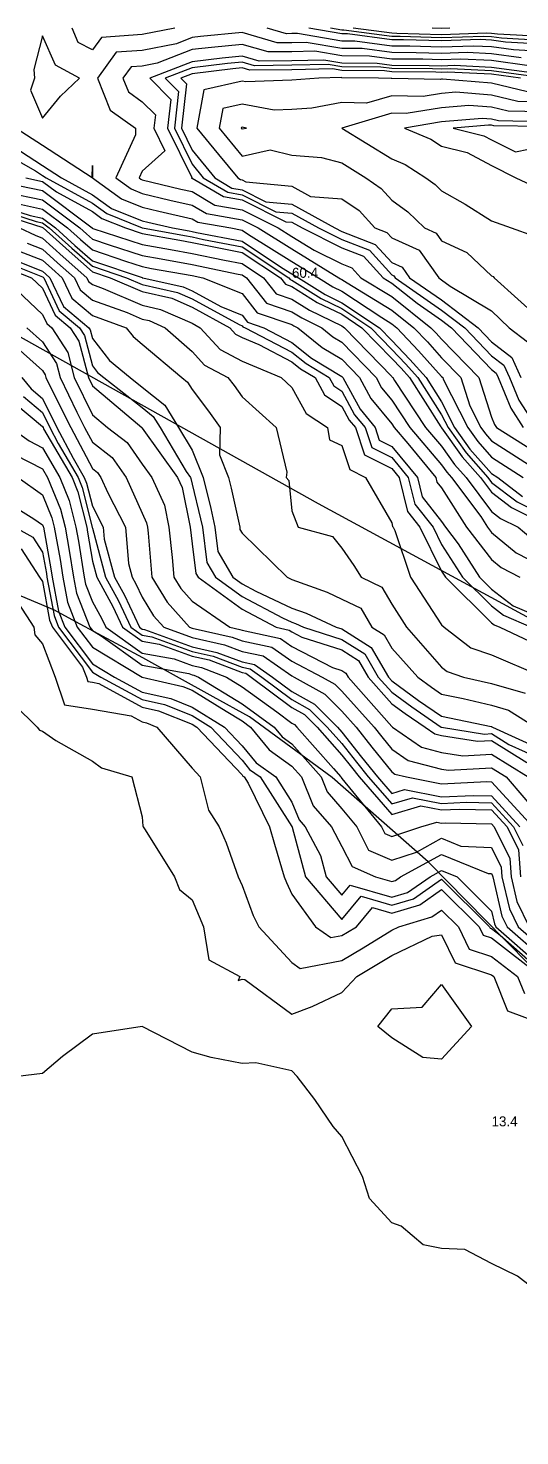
# Model space of a CAD drawing. Extents: x 0 to 335, y 0 to 561.
# Drawn here: x 73.6 to 122.8, y 419 to 560 of the extents above; entities that cross this region are included whole.
import ezdxf

# ---------------------------------------------------------------- set-up
doc = ezdxf.new("R2010")
doc.units = 0
for name, color, linetype in [('CONTOURS_MAJEURES', 3, 'CONTINUOUS'), ('CONTOURS_MINEURES', 8, 'CONTINUOUS'), ('PARCELLE', 4, 'CONTINUOUS'), ('POINTS_COTES', 7, 'CONTINUOUS')]:
    doc.layers.add(name, color=color, linetype=linetype)

msp = doc.modelspace()

# ---------------------------------------------------------------- linework, layer by layer
at = {"layer": 'CONTOURS_MAJEURES'}
for points in [[(124.997, 558.778), (121.005, 558.999), (120.005, 559.138), (119.179, 559.176), (115.002, 559.032), (110.844, 559.157), (109.999, 559.163), (105.189, 559.809), (104.996, 559.811), (103.867, 560.002)], [(124.942, 555.05), (120.005, 555.736), (115.928, 555.922), (115.002, 555.89), (114.08, 555.918), (109.999, 555.947), (108.9, 556.094), (104.996, 556.137), (103.626, 556.369), (100.004, 556.291), (96.248, 556.243), (95.001, 556.605), (93.534, 556.463), (89.998, 556.042), (87.303, 554.995), (88.644, 553.643), (88.227, 549.998), (89.998, 546.371), (91.113, 545.002), (93.559, 543.559), (95.001, 543.308), (98.383, 541.617), (100.004, 541.456), (102.655, 539.995), (104.996, 538.829), (107.759, 537.758), (109.999, 535.283), (110.195, 535.194), (110.334, 534.998), (115.002, 531.768), (117.331, 530.002), (120.005, 527.196), (121.237, 526.239), (121.803, 525.005), (122.74, 522.741), (124.517, 519.998)], [(124.997, 550.141), (120.228, 550.221), (120.005, 550.276), (119.703, 550.3), (116.169, 549.998), (119.233, 549.227), (120.005, 548.814), (122.397, 547.604), (124.997, 548.164)], [(69.997, 548.158), (74.297, 545.703), (75, 545.244), (75.371, 545.002), (80.003, 542.477), (81.442, 541.438), (84.995, 540.001), (85, 540), (85.025, 539.995), (89.224, 539.222), (89.998, 539.084), (91.146, 538.848), (95.001, 538.098), (99.691, 534.998), (99.828, 534.823), (100.004, 534.763), (102.927, 532.928), (104.996, 531.926), (107.89, 530.002), (109.999, 527.819), (111.372, 526.376), (112.601, 525.005), (115.002, 521.259), (115.641, 519.998), (117.455, 517.452), (119.634, 515.001), (120.005, 514.505), (122.554, 512.556), (124.997, 511.319)], [(69.997, 542.048), (74.353, 540.642), (75, 540.506), (75.679, 539.995), (77.956, 537.951), (80.003, 536.148), (83.412, 534.998), (84.995, 534.321), (88.528, 533.53), (89.998, 532.882), (94.694, 530.308), (95.001, 530.185), (95.081, 530.082), (95.318, 530.002), (100.004, 527.557), (101.41, 526.413), (103.741, 525.005), (104.184, 524.191), (104.996, 523.654), (106.282, 521.285), (107.34, 519.998), (108.013, 518.014), (109.999, 516.993), (111.651, 515.001), (112.312, 512.314), (114.139, 510.005), (115.002, 508.274), (117.102, 504.998), (120.005, 502.128), (121.203, 501.2), (123.986, 500.001)], [(71.497, 536.497), (75, 535.108), (75.058, 535.056), (75.123, 534.998), (76.688, 531.688), (78.71, 530.002), (79.215, 529.215), (80.003, 526.179), (80.516, 525.519), (81.138, 525.005), (84.995, 521.997), (86.105, 521.109), (86.792, 519.998), (89.407, 515.592), (89.83, 515.001), (89.882, 514.886), (89.998, 514.325), (90.847, 510.853), (91.031, 510.005), (91.478, 506.479), (92.342, 504.998), (95.001, 503.07), (99.067, 500.936), (100.004, 500.499), (100.371, 500.369), (101.153, 500.001), (104.996, 498.781), (107.312, 497.318), (108.655, 495.005), (109.999, 493.484), (112.012, 492.012), (114.969, 489.997), (114.989, 489.984), (115.002, 489.981), (119.309, 489.302), (120.005, 489.338), (121.735, 488.266), (124.997, 486.778)], [(73.097, 523.101), (75, 521.504), (75.75, 519.998), (76.589, 518.411), (78.578, 515.001), (78.992, 513.992), (79.986, 510.005), (79.989, 509.991), (80.003, 509.906), (81.328, 504.998), (82.631, 502.631), (83.871, 500.001), (84.995, 499.203), (85.973, 499.024), (89.998, 497.564), (92.095, 497.099), (95.001, 495.993), (95.813, 495.816), (96.983, 495.005), (100.004, 492.754), (101.769, 491.768), (103.545, 489.997), (104.996, 488.347), (106.469, 486.472), (107.653, 485.001), (109.999, 482.302), (112.085, 482.918), (115.002, 482.346), (117.469, 482.468), (120.005, 482.411), (122.208, 480.004), (123.131, 478.132)], [(72.216, 510.005), (74.02, 509.025), (75, 507.516), (75.39, 505.389), (75.454, 504.998), (76.167, 501.167), (76.617, 500.001), (80.003, 495.51), (80.846, 495.005), (84.995, 492.756), (87.237, 492.242), (89.998, 491.147), (91.858, 489.997), (95.001, 486.666), (95.746, 485.745), (96.806, 485.001), (100.004, 480.029), (100.011, 480.011), (100.017, 480.004), (100.032, 479.976), (101.371, 474.997), (104.996, 470.711), (106.95, 473.045), (109.999, 472.155), (112.193, 472.806), (115.002, 474.779), (119.787, 470.001), (119.858, 469.854), (120.005, 469.806), (120.864, 469.141), (124.997, 465.499)]]:
    msp.add_lwpolyline(points, dxfattribs=at)
at = {"layer": 'CONTOURS_MINEURES'}
for points in [[(88.275, 560.002), (84.995, 559.367), (80.92, 559.082), (80.003, 557.824), (78.583, 558.581), (77.962, 560.002)], [(124.997, 557.659), (122.186, 557.814), (120.005, 558.118), (118.204, 558.2), (115.002, 558.089), (111.814, 558.185), (109.999, 558.198), (106.302, 558.695), (104.996, 558.709), (100.541, 559.463), (100.004, 559.451), (99.446, 559.444), (97.523, 560.002)], [(124.997, 558.405), (121.399, 558.604), (120.005, 558.798), (118.854, 558.85), (115.002, 558.717), (111.167, 558.833), (109.999, 558.841), (105.56, 559.438), (104.996, 559.444), (101.697, 560.002)], [(161.786, 560.002), (159.997, 558.809), (157.342, 557.658), (155.004, 556.849), (151.54, 556.535), (150.001, 556.4), (148.724, 556.274), (144.998, 556.386), (141.244, 556.245), (139.995, 556.034), (136.008, 556.003), (135.003, 556.108), (133.252, 556.747), (130, 557.855), (128.303, 558.303), (124.997, 559.152), (120.611, 559.394), (120.005, 559.478), (119.504, 559.501), (115.002, 559.346), (110.52, 559.481), (109.999, 559.484), (106.145, 560.002)], [(115.821, 560.002), (115.002, 559.974), (114.064, 560.002)], [(74.127, 555.868), (74.212, 554.995), (73.786, 553.783), (75, 550.991), (76.823, 553.174), (78.719, 554.995), (76.293, 556.29), (75, 559.249), (74.127, 555.868)], [(122.974, 557.025), (120.005, 557.437), (117.554, 557.549), (115.002, 557.461), (112.462, 557.537), (109.999, 557.555), (107.045, 557.952), (104.996, 557.974), (101.423, 558.579), (100.004, 558.548), (98.533, 558.53), (95.001, 559.554), (90.847, 559.152), (89.998, 559.051), (88.445, 558.448), (84.995, 557.78), (82.399, 557.599), (80.502, 554.995), (81.797, 551.795), (84.316, 549.998), (84.328, 549.331), (82.353, 545.002), (83.889, 543.892), (84.995, 543.445), (87.767, 542.77), (89.998, 542.268), (91.427, 541.425), (95.001, 540.802), (96.615, 539.995), (100.004, 537.886), (104.692, 534.998), (104.879, 534.881), (104.996, 534.824), (105.517, 534.478), (109.999, 531.756), (112.213, 530.002), (113.572, 528.574), (115.002, 526.978), (116.913, 525.005), (117.838, 522.167), (118.937, 519.998), (119.381, 519.375), (120.005, 518.673), (123.698, 516.302)], [(123.761, 556.235), (120.005, 556.757), (116.904, 556.898), (115.002, 556.833), (113.109, 556.89), (109.999, 556.912), (107.787, 557.209), (104.996, 557.24), (102.304, 557.695), (100.004, 557.645), (97.619, 557.615), (95.001, 558.374), (91.922, 558.077), (89.998, 557.848), (86.479, 556.48), (84.995, 556.193), (83.878, 556.115), (83.062, 554.995), (83.619, 553.618), (84.995, 552.637), (86.31, 551.312), (86.159, 549.998), (87.268, 547.729), (84.995, 545.668), (84.691, 545.002), (84.868, 544.874), (84.995, 544.823), (88.874, 543.878), (89.998, 543.625), (92.28, 542.278), (95.001, 541.804), (98.62, 539.995), (100.004, 539.134), (102.241, 537.756), (104.996, 536.384), (105.995, 535.996), (106.899, 534.998), (109.999, 533.115), (113.929, 530.002), (114.452, 529.452), (115.002, 528.839), (118.716, 525.005), (120.005, 521.049), (120.312, 520.306), (120.512, 519.998), (124.997, 517.167)], [(124.548, 555.445), (120.005, 556.077), (116.254, 556.247), (115.002, 556.204), (113.756, 556.242), (109.999, 556.268), (108.529, 556.466), (104.996, 556.505), (103.185, 556.811), (100.004, 556.742), (96.705, 556.701), (95.001, 557.195), (92.996, 557.001), (89.998, 556.644), (85.754, 554.995), (87.866, 552.866), (87.538, 549.998), (89.957, 545.042), (89.913, 545.002), (89.981, 544.985), (89.998, 544.982), (93.133, 543.132), (95.001, 542.807), (99.383, 540.615), (100.004, 540.554), (101.019, 539.995), (104.996, 538.014), (107.171, 537.17), (109.137, 534.998), (109.999, 534.475), (112.533, 532.467), (115.002, 530.759), (116, 530.002), (120.005, 525.801), (120.452, 525.453), (120.658, 525.005), (121.931, 521.929), (123.182, 519.998)], [(122.893, 554.995), (120.005, 555.396), (115.603, 555.597), (115.002, 555.576), (114.403, 555.594), (109.999, 555.625), (109.272, 555.723), (104.996, 555.77), (104.066, 555.927), (100.004, 555.839), (95.791, 555.786), (95.001, 556.015), (94.071, 555.925), (89.998, 555.44), (88.852, 554.995), (89.422, 554.42), (88.916, 549.998), (89.998, 547.782), (92.264, 545.002), (93.986, 543.986), (95.001, 543.809), (97.382, 542.618), (100.004, 542.358), (104.292, 539.995), (104.996, 539.644), (108.347, 538.345), (109.999, 536.519), (111.049, 536.047), (111.793, 534.998), (115.002, 532.777), (118.661, 530.002), (120.005, 528.592), (122.022, 527.024), (122.948, 525.005)], [(123.614, 553.61), (120.005, 554.5), (115.101, 554.896), (115.002, 554.888), (114.874, 554.867), (109.999, 554.96), (109.949, 554.945), (108.665, 554.995), (104.996, 555.035), (104.948, 555.043), (102.708, 554.995), (100.004, 554.803), (95.383, 554.613), (95.001, 554.684), (91.18, 553.814), (90.476, 549.998), (92.654, 547.346), (94.564, 545.002), (94.839, 544.84), (95.001, 544.812), (95.381, 544.621), (100.004, 544.163), (101.861, 543.139), (104.996, 542.906), (106.734, 541.734), (108.296, 539.995), (109.523, 539.519), (109.999, 538.993), (112.757, 537.752), (114.71, 534.998), (115.002, 534.796), (115.843, 534.158), (120.005, 531.696), (121.783, 530.002), (123.592, 528.595)], [(124.997, 552.602), (122.646, 552.642), (120.005, 553.293), (116.415, 553.583), (115.002, 553.462), (113.163, 553.159), (109.999, 553.219), (107.473, 552.472), (104.996, 552.567), (102.001, 551.997), (100.004, 551.855), (98.218, 551.782), (95.001, 552.381), (93.058, 551.939), (92.699, 549.998), (95.001, 547.196), (97.815, 547.812), (100.004, 547.296), (102.957, 547.043), (104.996, 546.517), (107.388, 545.002), (108.948, 543.95), (109.999, 542.779), (111.621, 541.618), (113.27, 539.995), (114.464, 539.457), (115.002, 538.699), (117.539, 537.532), (120.005, 535.19), (120.147, 535.14), (120.274, 534.998), (124.997, 530.73)], [(124.997, 551.618), (121.679, 551.674), (120.005, 552.086), (117.73, 552.27), (115.002, 552.037), (111.453, 551.45), (109.999, 551.478), (104.996, 549.998), (109.999, 546.91), (111.343, 546.344), (113.432, 545.002), (114.348, 544.347), (115.002, 543.703), (117.374, 542.368), (120.005, 540.702), (121.955, 539.995), (124.206, 539.202)], [(72.352, 549.998), (75, 548.266), (79.974, 545.031), (80.003, 546.251), (80.024, 545.024), (80.014, 545.002), (82.91, 542.911), (84.995, 542.068), (86.661, 541.662), (89.998, 540.911), (90.574, 540.571), (93.879, 539.995), (95.001, 539.776), (95.647, 539.349), (100.004, 536.639), (102.667, 534.998), (104.098, 534.1), (104.996, 533.665), (108.991, 531.008), (109.999, 530.396), (110.497, 530.002), (112.692, 527.695), (115.002, 525.117), (115.11, 525.005), (115.163, 524.845), (117.619, 519.998), (118.611, 518.605), (120.005, 517.038), (123.176, 515.001)], [(94.935, 550.064), (94.923, 549.998), (95.001, 549.904), (95.433, 549.998), (95.001, 550.079), (94.935, 550.064)], [(124.997, 550.633), (120.711, 550.705), (120.005, 550.879), (119.045, 550.957), (115.002, 550.611), (111.293, 549.998), (113.902, 548.899), (115.002, 548.193), (117.554, 547.55), (120.005, 546.238), (122.45, 545.002), (124.997, 543.815)], [(71.372, 548.625), (75, 546.251), (76.92, 545.002), (80.003, 543.322), (81.931, 541.929), (84.995, 540.69), (85.554, 540.554), (88.039, 539.995), (89.693, 539.69), (89.998, 539.636), (90.45, 539.543), (95.001, 538.657), (98.96, 536.04), (100.004, 535.391), (100.642, 534.998), (103.318, 533.318), (104.996, 532.506), (108.761, 530.002), (109.999, 528.721), (111.812, 526.816), (113.434, 525.005), (115.002, 522.56), (116.301, 519.998), (117.841, 517.836), (120.005, 515.402), (120.629, 515.001), (123.105, 513.108)], [(70.276, 544.722), (75, 543.731), (79.966, 539.995), (79.985, 539.977), (80.003, 539.962), (80.052, 539.945), (84.995, 538.336), (87.817, 537.817), (89.998, 537.427), (93.233, 536.763), (95.001, 536.419), (97.151, 534.998), (98.404, 533.401), (100.004, 532.856), (101.756, 531.756), (104.996, 530.187), (105.275, 530.002), (109.999, 525.114), (110.052, 525.058), (110.099, 525.005), (110.278, 524.726), (113.398, 519.998), (115.002, 518.12), (116.3, 516.298), (117.453, 515.001), (120.005, 511.583), (120.899, 510.899), (122.665, 510.005), (123.942, 508.947)], [(73.332, 545.002), (75, 544.652), (76.408, 543.592), (80.003, 541.633), (80.952, 540.947), (83.308, 539.995), (84.995, 539.446), (88.755, 538.754), (89.998, 538.531), (91.842, 538.153), (95.001, 537.538), (98.844, 534.998), (99.353, 534.349), (100.004, 534.127), (102.537, 532.537), (104.996, 531.346), (107.018, 530.002), (109.999, 526.917), (110.932, 525.937), (111.767, 525.005), (114.932, 520.068), (114.978, 519.998), (115.002, 519.97), (117.07, 517.067), (118.907, 515.001), (120.005, 513.531), (122.002, 512.004), (124.997, 510.487)], [(71.441, 543.556), (75, 542.809), (78.741, 539.995), (79.405, 539.398), (80.003, 538.872), (81.694, 538.302), (84.995, 537.227), (86.88, 536.881), (89.998, 536.323), (94.625, 535.373), (95.001, 535.3), (95.458, 534.998), (97.455, 532.453), (100.004, 531.585), (100.976, 530.974), (102.985, 530.002), (104.094, 529.099), (104.996, 528.554), (108.431, 525.005), (108.983, 523.989), (109.999, 522.753), (111.817, 519.998), (115.002, 516.269), (115.53, 515.528), (115.998, 515.001), (118.919, 511.09), (119.603, 510.005), (120.005, 509.488), (122.457, 507.457), (124.997, 506.139)], [(69.997, 542.443), (73.771, 541.225), (75, 540.967), (76.292, 539.995), (78.246, 538.24), (80.003, 536.693), (84.978, 535.015), (84.995, 535.009), (85.004, 535.007), (85.057, 534.998), (89.093, 534.095), (89.998, 533.696), (92.888, 532.112), (95.001, 531.264), (95.556, 530.556), (97.185, 530.002), (100.004, 528.531), (101.947, 526.95), (104.996, 525.109), (105.096, 525.005), (106.822, 521.826), (108.325, 519.998), (108.748, 518.749), (109.999, 518.106), (112.574, 515.001), (113.053, 513.055), (115.002, 510.592), (115.372, 510.005), (116.67, 508.336), (118.81, 504.998), (120.005, 503.816), (122.154, 502.152), (124.997, 500.927)], [(69.997, 541.653), (74.936, 540.059), (75, 540.045), (75.067, 539.995), (77.666, 537.661), (80.003, 535.603), (81.796, 534.998), (84.995, 533.63), (87.963, 532.966), (89.998, 532.069), (93.769, 530.002), (94.355, 529.357), (95.001, 529.014), (96.696, 528.309), (100.004, 526.583), (100.873, 525.876), (102.314, 525.005), (103.261, 523.265), (104.996, 522.118), (105.742, 520.744), (106.355, 519.998), (107.277, 517.279), (109.999, 515.881), (110.728, 515.001), (111.57, 511.574), (112.812, 510.005), (115.002, 505.61), (115.395, 504.998), (120.005, 500.44), (120.252, 500.249), (120.827, 500.001), (124.997, 498.05)], [(72.606, 542.39), (75, 541.888), (77.516, 539.995), (78.826, 538.819), (80.003, 537.782), (83.336, 536.658), (84.995, 536.118), (85.942, 535.944), (89.998, 535.219), (91.074, 534.998), (95.001, 533.423), (96.505, 531.504), (100.004, 530.313), (100.195, 530.193), (100.59, 530.002), (103.021, 528.025), (104.996, 526.832), (106.764, 525.005), (107.903, 522.907), (109.999, 520.357), (110.236, 519.998), (111.613, 518.386), (114.42, 515.001), (114.535, 514.535), (115.002, 513.945), (117.488, 510.005), (120.005, 506.767), (120.971, 505.966), (122.839, 504.998)], [(72.688, 539.995), (74.255, 539.251), (75, 538.956), (77.087, 537.082), (79.452, 534.998), (79.629, 534.625), (80.003, 534.313), (81.076, 533.924), (84.995, 532.248), (86.832, 531.837), (89.998, 530.441), (90.799, 530.002), (92.799, 527.803), (95.001, 526.635), (98.917, 525.005), (100.004, 524.009), (101.416, 521.414), (103.556, 519.998), (103.758, 518.759), (104.996, 518.197), (105.805, 515.81), (107.378, 515.001), (109.999, 510.456), (110.088, 510.094), (110.158, 510.005), (110.317, 509.687), (111.873, 504.998), (115.002, 500.243), (115.248, 500.001), (117.937, 497.936), (120.005, 497.224), (124.831, 495.171)], [(72.679, 537.677), (75, 536.757), (75.927, 535.924), (76.979, 534.998), (77.948, 532.947), (80.003, 531.233), (83.402, 530.002), (84.099, 529.105), (84.995, 528.365), (88.966, 525.005), (89.54, 524.547), (89.998, 523.806), (91.627, 521.628), (92.809, 519.998), (92.725, 517.274), (93.651, 515.001), (93.916, 513.918), (94.764, 510.005), (94.791, 509.795), (95.001, 509.435), (99.516, 504.998), (100.004, 504.77), (103.517, 503.518), (104.996, 502.823), (106.915, 501.918), (108.018, 500.001), (109.231, 499.234), (109.999, 497.912), (112.61, 495.005), (113.992, 493.994), (115.002, 493.306), (117.146, 492.859), (120.005, 492.194), (121.708, 491.706), (124.395, 489.997)], [(73.467, 538.464), (75, 537.856), (76.507, 536.503), (78.215, 534.998), (78.789, 533.786), (80.003, 532.773), (83.487, 531.51), (84.995, 530.866), (85.701, 530.707), (87.302, 530.002), (89.998, 527.618), (91.243, 526.249), (93.587, 525.005), (94.193, 524.196), (95.001, 523.082), (98.415, 519.998), (99.472, 515.532), (99.437, 515.001), (99.693, 514.691), (100.004, 511.67), (100.628, 510.005), (104.068, 509.074), (104.996, 507.923), (106.191, 506.194), (106.925, 504.998), (109.013, 504.013), (109.999, 502.298), (111.476, 500.001), (115.002, 495.991), (115.561, 495.563), (117.179, 495.005), (120.005, 494.348), (123.378, 493.38)], [(71.104, 536.104), (73.891, 534.998), (75, 533.952), (76.268, 531.269), (77.787, 530.002), (78.652, 528.653), (79.599, 525.005), (80.003, 524.178), (84.943, 519.998), (84.972, 519.976), (84.995, 519.944), (88.537, 515.001), (88.994, 513.999), (89.816, 510.005), (89.998, 508.336), (90.373, 505.373), (90.593, 504.998), (95.001, 501.802), (98.433, 500.001), (99.722, 499.719), (100.004, 499.524), (100.996, 499.008), (104.996, 497.738), (106.672, 496.679), (107.644, 495.005), (109.999, 492.341), (111.352, 491.352), (113.34, 489.997), (114.318, 489.314), (115.002, 489.142), (118.584, 488.578), (120.005, 488.652), (123.537, 486.462)], [(71.891, 536.89), (75, 535.658), (75.347, 535.345), (75.742, 534.998), (77.108, 532.108), (79.633, 530.002), (79.777, 529.777), (80.003, 528.91), (81.71, 526.715), (83.78, 525.005), (84.995, 524.057), (87.25, 522.255), (88.645, 519.998), (89.998, 517.718), (91.105, 515.001), (91.87, 511.875), (92.275, 510.005), (92.582, 507.584), (94.091, 504.998), (95.001, 504.338), (96.392, 503.608), (100.004, 501.923), (101.42, 501.418), (104.438, 500.001), (104.996, 499.824), (107.952, 497.957), (109.665, 495.005), (109.999, 494.627), (112.672, 492.673), (115.002, 491.085), (119.949, 490.053), (120.005, 490.04), (120.038, 490.031), (120.091, 489.997), (124.997, 487.759)], [(71.119, 534.998), (75, 531.336), (75.428, 530.43), (75.941, 530.002), (77.526, 527.529), (78.181, 525.005), (80.003, 521.275), (81.512, 519.998), (83.484, 518.486), (84.995, 516.336), (85.951, 515.001), (87.216, 512.224), (87.673, 510.005), (88.001, 506.996), (88.169, 504.998), (88.865, 503.866), (89.998, 502.593), (93.776, 500.001), (94.778, 499.779), (95.001, 499.695), (98.853, 498.852), (100.004, 498.054), (104.049, 495.952), (104.996, 495.651), (105.393, 495.401), (105.623, 495.005), (109.999, 490.054), (110.032, 490.03), (110.081, 489.997), (112.977, 487.975), (115.002, 487.466), (117.134, 487.13), (120.005, 487.279), (123.68, 485.001)], [(70.206, 530.002), (75, 525.711), (75.275, 525.281), (75.347, 525.005), (75.679, 524.326), (77.835, 519.998), (80.003, 515.896), (80.508, 515.508), (80.864, 515.001), (81.56, 513.443), (83.32, 510.005), (83.628, 506.369), (83.998, 504.998), (84.352, 504.354), (84.995, 502.992), (86.135, 501.139), (87.148, 500.001), (89.998, 498.967), (93.245, 498.248), (95.001, 497.58), (97.116, 497.117), (100.004, 495.115), (100.216, 495.005), (103.286, 493.29), (104.996, 491.586), (106.419, 489.997), (107.993, 487.994), (109.999, 485.502), (110.294, 485.296), (111.467, 485.001), (115.002, 484.308), (119.536, 484.533), (120.005, 484.522), (124.141, 480.004)], [(73.423, 530.002), (75, 528.591), (76.401, 526.405), (76.764, 525.005), (78.45, 521.551), (79.224, 519.998), (80.003, 518.525), (81.996, 516.997), (83.398, 515.001), (84.995, 511.424), (85.439, 510.449), (85.53, 510.005), (85.596, 509.403), (85.965, 504.998), (87.5, 502.503), (89.727, 500.001), (89.998, 499.903), (94.012, 499.013), (95.001, 498.637), (97.984, 497.984), (100.004, 496.584), (103.044, 495.005), (104.298, 494.305), (104.996, 493.609), (108.232, 489.997), (109.009, 489.008), (109.999, 487.778), (111.635, 486.635), (115.002, 485.789), (115.684, 485.682), (120.005, 485.907), (121.466, 485.001), (124.997, 480.872)], [(72.947, 525.005), (73.855, 523.86), (75, 522.899), (76.445, 519.998), (78.06, 516.941), (79.192, 515.001), (79.427, 514.427), (80.003, 512.121), (81.086, 510.005), (81.187, 508.817), (82.218, 504.998), (83.204, 503.206), (84.716, 500.001), (84.995, 499.803), (85.238, 499.759), (89.998, 498.032), (92.478, 497.482), (95.001, 496.522), (96.247, 496.25), (98.043, 495.005), (100.004, 493.544), (102.275, 492.275), (104.56, 489.997), (104.996, 489.501), (106.977, 486.979), (108.57, 485.001), (109.999, 483.356), (111.27, 483.731), (115.002, 483), (118.158, 483.156), (120.005, 483.115), (122.852, 480.004)], [(72.339, 522.342), (75, 520.109), (75.055, 519.998), (75.117, 519.88), (77.965, 515.001), (78.556, 513.556), (79.442, 510.005), (79.529, 509.531), (80.003, 506.612), (80.439, 504.998), (82.057, 502.057), (83.027, 500.001), (84.995, 498.604), (86.709, 498.289), (89.998, 497.096), (91.711, 496.716), (95.001, 495.465), (95.379, 495.382), (95.923, 495.005), (100.004, 491.964), (101.263, 491.261), (102.53, 489.997), (104.996, 487.193), (105.961, 485.965), (106.737, 485.001), (109.999, 481.248), (112.9, 482.104), (115.002, 481.692), (116.78, 481.78), (120.005, 481.707), (121.564, 480.004), (122.699, 477.7), (122.889, 474.997)], [(71.808, 519.998), (73.654, 518.654), (75, 517.978), (76.737, 515.001), (77.684, 512.686), (78.353, 510.005), (78.609, 508.61), (79.195, 504.998), (79.322, 504.318), (80.003, 502.556), (80.909, 500.909), (81.337, 500.001), (84.995, 497.404), (88.181, 496.82), (89.998, 496.16), (90.945, 495.95), (93.43, 495.005), (95.001, 494.037), (98.491, 491.512), (100.004, 490.384), (100.252, 490.246), (100.501, 489.997), (104.15, 485.848), (104.898, 485.001), (104.926, 484.931), (104.996, 484.849), (108.979, 480.004), (109.323, 479.328), (109.999, 479.031), (112.929, 480.004), (114.529, 480.476), (115.002, 480.384), (115.402, 480.404), (120.005, 480.3), (120.276, 480.004), (121.837, 476.835), (121.966, 474.997), (122.542, 472.54), (123.784, 470.001)], [(72.253, 517.255), (75, 515.874), (75.509, 515.001), (76.813, 511.816), (77.264, 510.005), (77.69, 507.69), (78.126, 504.998), (78.421, 503.418), (79.74, 500.001), (80.003, 499.653), (80.869, 499.134), (84.995, 496.204), (89.652, 495.35), (89.998, 495.225), (90.178, 495.185), (90.651, 495.005), (95.001, 492.326), (98.218, 489.997), (99.016, 489.011), (100.004, 488.317), (102.932, 485.001), (103.522, 483.525), (104.996, 481.821), (106.489, 480.004), (107.675, 477.678), (109.999, 476.658), (112.483, 477.483), (115.002, 478.859), (116.938, 478.067), (120.005, 477.939), (120.975, 475.97), (121.043, 474.997), (121.795, 471.792), (122.671, 470.001), (124.997, 467.951)], [(72.55, 515.001), (75, 513.246), (75.941, 510.945), (76.175, 510.005), (76.77, 506.77), (77.057, 504.998), (77.519, 502.517), (78.491, 500.001), (80.003, 497.996), (84.995, 495.005), (89.065, 494.072), (89.998, 493.702), (93.4, 491.6), (95.001, 490.614), (95.852, 489.997), (97.708, 487.705), (100.004, 486.091), (100.967, 485.001), (102.117, 482.12), (103.948, 480.004), (104.996, 478.05), (106.026, 476.028), (108.376, 474.997), (109.999, 474.523), (110.365, 474.632), (110.885, 474.997), (115.002, 477.247), (119.664, 475.338), (120.005, 475.324), (120.113, 475.105), (120.12, 474.997), (121.048, 471.044), (121.558, 470.001), (124.997, 466.97)], [(69.997, 513.411), (74.148, 510.855), (75, 510.245), (75.069, 510.075), (75.087, 510.005), (75.85, 505.849), (75.988, 504.998), (76.618, 501.617), (77.242, 500.001), (80.003, 496.339), (82.229, 495.005), (84.995, 493.506), (87.847, 492.852), (89.998, 491.999), (93.237, 489.997), (95.001, 488.127), (96.4, 486.399), (98.389, 485.001), (100.004, 482.49), (100.713, 480.714), (101.327, 480.004), (102.869, 477.131), (103.442, 474.997), (104.996, 473.16), (105.834, 474.161), (109.999, 472.945), (111.583, 473.415), (113.836, 474.997), (115.002, 475.634), (116.558, 474.997), (120.005, 471.555), (120.3, 470.296), (120.445, 470.001), (124.997, 465.99)], [(72.854, 507.857), (74.711, 504.998), (75, 504.567), (75.716, 500.717), (75.993, 500.001), (79.017, 495.989), (79.397, 495.005), (79.547, 494.548), (80.003, 494.483), (80.637, 494.369), (84.995, 492.006), (86.628, 491.632), (89.998, 490.295), (90.48, 489.997), (95.001, 485.205), (95.092, 485.092), (95.222, 485.001), (95.621, 484.382), (97.763, 480.004), (98.266, 478.265), (99.231, 474.997), (99.441, 474.435), (100.004, 473.264), (102.37, 470.001), (103.902, 468.906), (104.996, 469.114), (105.553, 469.445), (106.452, 470.001), (108.067, 471.93), (109.999, 471.366), (112.802, 472.198), (115.002, 473.743), (118.749, 470.001), (119.161, 469.157), (120.005, 468.879), (124.956, 465.045)], [(72.614, 502.383), (74.13, 500.001), (74.248, 499.251), (75, 498.349), (76.289, 495.005), (77.209, 492.209), (80.003, 491.805), (83.889, 491.106), (84.995, 490.507), (85.409, 490.412), (86.455, 489.997), (89.998, 485.875), (90.79, 485.001), (91.653, 481.658), (92.705, 480.004), (93.408, 478.41), (94.614, 474.997), (95.001, 474.144), (96.127, 471.126), (96.668, 470.001), (100.004, 466.405), (100.82, 465.822), (104.996, 466.616), (107.121, 467.878), (109.999, 469.658), (110.718, 470.001), (114.021, 470.98), (115.002, 471.67), (116.673, 470.001), (117.765, 467.764), (120.005, 467.025), (122.615, 465.004), (123.299, 463.301)], [(72.212, 492.215), (74.47, 489.997), (74.699, 489.697), (75, 489.581), (76.342, 488.657), (80.003, 486.579), (80.927, 485.926), (83.944, 485.001), (84.995, 481.004), (85.055, 480.064), (85.086, 480.004), (85.281, 479.718), (88.241, 474.997), (88.728, 473.729), (89.998, 472.707), (91.139, 470.001), (91.682, 466.686), (94.786, 465.004), (94.595, 464.598), (95.001, 464.731), (95.295, 464.71), (100.004, 461.229), (102.017, 462.017), (104.996, 463.417), (106.489, 465.004), (108.689, 466.312), (109.999, 467.122), (114.055, 469.055), (115.002, 469.171), (116.37, 466.37), (120.005, 465.171), (120.22, 465.004), (121.592, 461.589), (124.997, 460.292)], [(118.004, 459.997), (115.002, 456.718), (113.104, 456.896), (109.999, 458.873), (108.614, 459.997), (109.999, 461.764), (113.056, 461.944), (115.002, 464.203), (118.004, 459.997)], [(123.954, 433.957), (122.587, 435.004), (120.005, 436.274), (117.325, 437.68), (115.002, 437.76), (113.144, 438.144), (110.937, 440), (109.999, 440.349), (107.775, 442.776), (107.056, 444.996), (104.996, 449.002), (104.144, 450.004), (102.308, 452.694), (100.529, 455), (100.004, 455.555), (96.365, 456.363), (95.001, 456.285), (91.904, 456.904), (89.998, 457.423), (84.995, 459.997), (80.003, 459.247), (77.001, 456.999), (75, 455.286), (72.498, 455)]]:
    msp.add_lwpolyline(points, dxfattribs=at)
at = {"layer": 'PARCELLE'}
for points in [[(71.082, 530.007), (102.62, 512.387), (129.365, 497.913), (143.758, 490.093), (147.825, 488.642), (153.1, 487.05), (162.599, 485.974), (171.539, 485.042), (177.921, 485.478), (185.953, 487.121), (193.532, 489.677), (197.529, 491.932), (199.609, 494.293), (204.01, 499.551), (206.309, 503.239), (207.878, 506.712), (210.247, 510.379), (234.499, 486.994)], [(176.968, 406.766), (169.604, 420.743), (168.556, 422.129), (161.523, 431.398), (157.801, 435.943), (152.111, 440.636), (146.54, 445.226), (136.704, 454.028), (129.062, 460.883), (121.349, 468.698), (113.654, 476.483), (104.035, 484.933), (95.738, 491.025), (92.104, 493.033), (85.049, 496.946), (78.35, 500.537), (76.19, 501.694), (72.873, 503.1)]]:
    msp.add_lwpolyline(points, dxfattribs=at)

# ---------------------------------------------------------------- texts
at = {"layer": 'POINTS_COTES'}
for s, p in [('60.4', (100.004, 534.998)), ('13.4', (120.005, 450.004))]:
    msp.add_text(s, height=1, dxfattribs=at).set_placement(p)

doc.saveas('drawing.dxf')
